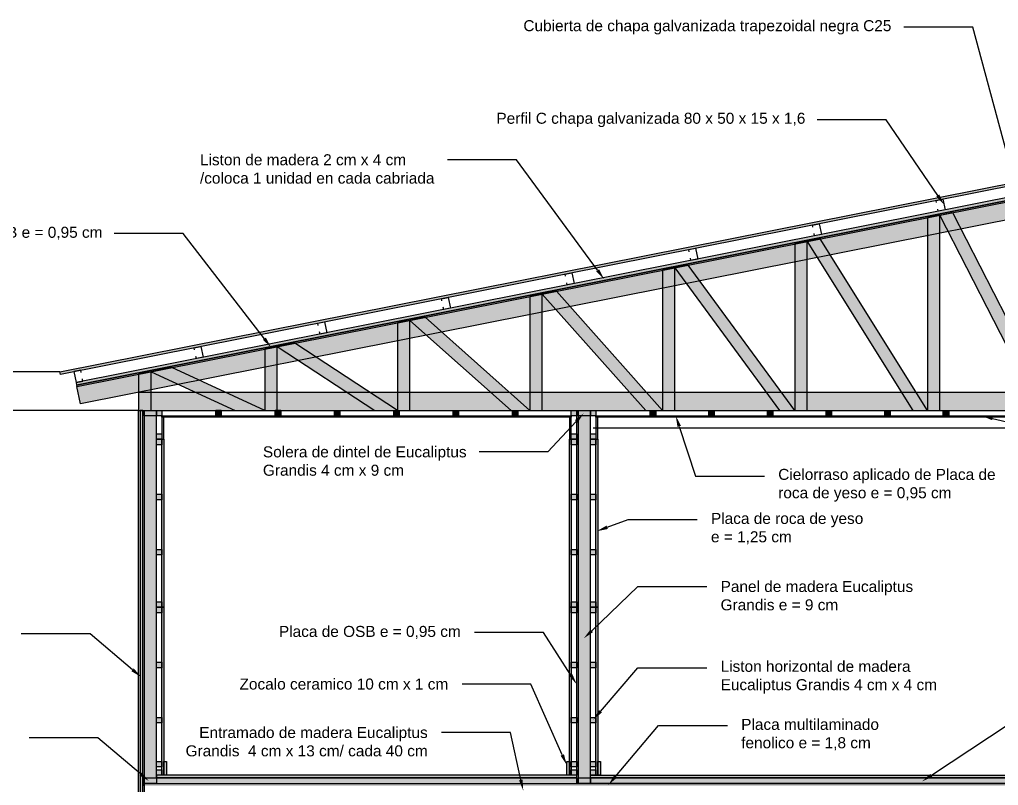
# Model space of a CAD drawing. Header units: millimetres. Extents: x 2924 to 6397, y 1565 to 1704.
# Drawn here: x 3172.04 to 3179.14, y 1621.64 to 1627.21 of the extents above; entities that cross this region are included whole.
import ezdxf

# ---------------------------------------------------------------- set-up
doc = ezdxf.new("R2010")
doc.units = ezdxf.units.MM
doc.layers.add('PT-MUROS', color=7, linetype='Continuous')
doc.styles.get("Standard").update_dxf_attribs({"font": 'arial.ttf'})

msp = doc.modelspace()

# ---------------------------------------------------------------- hatches: boundary and pattern name
at = {"layer": 'PT-MUROS'}
h = msp.add_hatch(color=5, dxfattribs=at)
h.dxf.hatch_style = 1
h.paths.add_polyline_path([(3179.7, 1626.1112), (3179.7035, 1626.0935), (3172.3354, 1624.6297), (3172.3319, 1624.6473)])
at = {"layer": 'PT-MUROS', "true_color": 0x9898cc}
h = msp.add_hatch(color=253, dxfattribs=at)
h.dxf.hatch_style = 1
h.paths.add_polyline_path([(3179.6348, 1625.9779), (3179.6348, 1625.9983), (3172.4491, 1624.5707), (3172.453, 1624.5511)])
at = {"layer": 'PT-MUROS'}
h = msp.add_hatch(color=1, dxfattribs=at)
h.dxf.hatch_style = 1
h.paths.add_polyline_path([(3179.6348, 1625.9682), (3179.6348, 1625.9779), (3172.453, 1624.5511), (3172.4548, 1624.5418)])
at = {"layer": 'PT-MUROS', "true_color": 0xfecc66}
h = msp.add_hatch(color=31, dxfattribs=at)
h.dxf.hatch_style = 1
h.paths.add_polyline_path([(3179.6348, 1624.4982), (3172.9028, 1624.4982), (3172.9028, 1624.3682), (3179.6348, 1624.3682)])
h.paths.add_polyline_path([(3179.6348, 1625.9682), (3179.6348, 1625.8357), (3172.4802, 1624.4144), (3172.4548, 1624.5418)])
at = {"layer": 'PT-MUROS', "true_color": 0xcd6928}
h = msp.add_hatch(color=32, dxfattribs=at)
h.dxf.hatch_style = 1
h.paths.add_polyline_path([(3176.8921, 1625.4233), (3176.7947, 1625.404), (3177.5548, 1624.3682), (3177.6664, 1624.3682)])
h.paths.add_polyline_path([(3177.8508, 1625.6138), (3177.7564, 1625.595), (3178.522, 1624.3682), (3178.6281, 1624.3682)])
h.paths.add_polyline_path([(3178.7181, 1625.7861), (3178.8099, 1625.8043), (3179.5448, 1624.3682), (3179.4437, 1624.3682)])
h.paths.add_polyline_path([(3176.7947, 1625.404), (3176.7047, 1625.3861), (3176.7047, 1624.3682), (3176.7947, 1624.3682)])
h.paths.add_polyline_path([(3177.7564, 1625.595), (3177.6664, 1625.5772), (3177.6664, 1624.3682), (3177.7564, 1624.3682)])
h.paths.add_polyline_path([(3178.7181, 1625.7861), (3178.6281, 1625.7682), (3178.6281, 1624.3682), (3178.7181, 1624.3682)])
h.paths.add_polyline_path([(3174.982, 1625.0438), (3174.8712, 1625.0218), (3175.6074, 1624.3682), (3175.743, 1624.3682)])
h.paths.add_polyline_path([(3175.9353, 1625.2332), (3175.833, 1625.2129), (3176.5842, 1624.3682), (3176.7047, 1624.3682)])
h.paths.add_polyline_path([(3174.8712, 1625.0218), (3174.7812, 1625.004), (3174.7812, 1624.3682), (3174.8712, 1624.3682)])
h.paths.add_polyline_path([(3175.833, 1625.2129), (3175.743, 1625.195), (3175.743, 1624.3682), (3175.833, 1624.3682)])
h.paths.add_polyline_path([(3174.0356, 1624.8558), (3173.9095, 1624.8308), (3174.6168, 1624.3682), (3174.7812, 1624.3682)])
h.paths.add_polyline_path([(3173.9095, 1624.8308), (3173.8195, 1624.8129), (3173.8195, 1624.3682), (3173.9095, 1624.3682)])
h.paths.add_polyline_path([(3173.1434, 1624.6786), (3172.9928, 1624.6487), (3173.6038, 1624.3682), (3173.8195, 1624.3682)])
h.paths.add_polyline_path([(3172.9928, 1624.6487), (3172.9028, 1624.6308), (3172.9028, 1624.3682), (3172.9928, 1624.3682)])
h.paths.add_polyline_path([(3179.6348, 1625.9682), (3179.5448, 1625.9503), (3179.5448, 1624.3682), (3179.6348, 1624.3682)])
at = {"layer": 'PT-MUROS'}
h = msp.add_hatch(color=8, dxfattribs=at)
h.dxf.hatch_style = 1
h.paths.add_polyline_path([(3172.913, 1618.6512), (3172.9028, 1618.6512), (3172.9028, 1624.3682), (3172.913, 1624.3682)])
at = {"layer": 'PT-MUROS', "true_color": 0xf7f281}
h = msp.add_hatch(color=51, dxfattribs=at)
h.dxf.hatch_style = 1
h.paths.add_polyline_path([(3172.933, 1624.3682), (3172.913, 1624.3682), (3172.913, 1618.6512), (3172.933, 1618.6512)])
at = {"layer": 'PT-MUROS'}
h = msp.add_hatch(color=1, dxfattribs=at)
h.dxf.hatch_style = 1
h.paths.add_polyline_path([(3172.9425, 1618.6712), (3172.933, 1618.6712), (3172.933, 1624.3682), (3172.9425, 1624.3682)])
h.paths.add_polyline_path([(3176.083, 1624.3682), (3176.0925, 1624.3682), (3176.0925, 1621.6587), (3176.083, 1621.6587)])
h = msp.add_hatch(color=3, dxfattribs=at)
h.dxf.hatch_style = 1
h.paths.add_polyline_path([(3172.9425, 1621.2407), (3173.0325, 1621.2407), (3173.0325, 1621.2007), (3172.9425, 1621.2007)])
h.paths.add_polyline_path([(3172.9425, 1624.3682), (3173.0325, 1624.3682), (3173.0325, 1624.3282), (3172.9425, 1624.3282)])
h.paths.add_polyline_path([(3176.0925, 1624.3682), (3176.1825, 1624.3682), (3176.1825, 1624.3282), (3176.0925, 1624.3282)])
at = {"layer": 'PT-MUROS', "true_color": 0xf7f281}
h = msp.add_hatch(color=51, dxfattribs=at)
h.dxf.hatch_style = 1
h.paths.add_polyline_path([(3176.1825, 1621.7587), (3176.2225, 1621.7587), (3176.2225, 1621.7187), (3176.1825, 1621.7187)])
h.paths.add_polyline_path([(3176.1825, 1621.8187), (3176.2225, 1621.8187), (3176.2225, 1621.7787), (3176.1825, 1621.7787)])
h.paths.add_polyline_path([(3176.043, 1621.7587), (3176.083, 1621.7587), (3176.083, 1621.7187), (3176.043, 1621.7187)])
h.paths.add_polyline_path([(3176.043, 1621.8187), (3176.083, 1621.8187), (3176.083, 1621.7787), (3176.043, 1621.7787)])
h.paths.add_polyline_path([(3176.043, 1622.1387), (3176.083, 1622.1387), (3176.083, 1622.0987), (3176.043, 1622.0987)])
h.paths.add_polyline_path([(3176.1825, 1622.1387), (3176.2225, 1622.1387), (3176.2225, 1622.0987), (3176.1825, 1622.0987)])
h.paths.add_polyline_path([(3176.043, 1622.9787), (3176.083, 1622.9787), (3176.083, 1622.9387), (3176.043, 1622.9387)])
h.paths.add_polyline_path([(3176.043, 1622.9387), (3176.083, 1622.9387), (3176.083, 1622.8987), (3176.043, 1622.8987)])
h.paths.add_polyline_path([(3176.043, 1622.5387), (3176.083, 1622.5387), (3176.083, 1622.4987), (3176.043, 1622.4987)])
h.paths.add_polyline_path([(3176.1825, 1622.9787), (3176.2225, 1622.9787), (3176.2225, 1622.9387), (3176.1825, 1622.9387)])
h.paths.add_polyline_path([(3176.1825, 1622.9387), (3176.2225, 1622.9387), (3176.2225, 1622.8987), (3176.1825, 1622.8987)])
h.paths.add_polyline_path([(3176.1825, 1622.5387), (3176.2225, 1622.5387), (3176.2225, 1622.4987), (3176.1825, 1622.4987)])
h.paths.add_polyline_path([(3176.043, 1623.7587), (3176.083, 1623.7587), (3176.083, 1623.7187), (3176.043, 1623.7187)])
h.paths.add_polyline_path([(3176.043, 1623.3587), (3176.083, 1623.3587), (3176.083, 1623.3187), (3176.043, 1623.3187)])
h.paths.add_polyline_path([(3176.1825, 1623.7587), (3176.2225, 1623.7587), (3176.2225, 1623.7187), (3176.1825, 1623.7187)])
h.paths.add_polyline_path([(3176.1825, 1623.3587), (3176.2225, 1623.3587), (3176.2225, 1623.3187), (3176.1825, 1623.3187)])
h.paths.add_polyline_path([(3176.043, 1624.1987), (3176.083, 1624.1987), (3176.083, 1624.1587), (3176.043, 1624.1587)])
h.paths.add_polyline_path([(3176.043, 1624.1587), (3176.083, 1624.1587), (3176.083, 1624.1187), (3176.043, 1624.1187)])
h.paths.add_polyline_path([(3176.1825, 1624.1987), (3176.2225, 1624.1987), (3176.2225, 1624.1587), (3176.1825, 1624.1587)])
h.paths.add_polyline_path([(3176.1825, 1624.1587), (3176.2225, 1624.1587), (3176.2225, 1624.1187), (3176.1825, 1624.1187)])
h.paths.add_polyline_path([(3176.1825, 1624.3682), (3176.2225, 1624.3682), (3176.2225, 1624.3282), (3176.1825, 1624.3282)])
h.paths.add_polyline_path([(3176.043, 1624.3682), (3176.083, 1624.3682), (3176.083, 1624.3282), (3176.043, 1624.3282)])
h.paths.add_polyline_path([(3173.0325, 1624.1987), (3173.0725, 1624.1987), (3173.0725, 1624.1587), (3173.0325, 1624.1587)])
h.paths.add_polyline_path([(3173.0325, 1624.3682), (3173.0725, 1624.3682), (3173.0725, 1624.3282), (3173.0325, 1624.3282)])
h.paths.add_polyline_path([(3173.0325, 1624.1587), (3173.0725, 1624.1587), (3173.0725, 1624.1187), (3173.0325, 1624.1187)])
h.paths.add_polyline_path([(3173.0325, 1623.7587), (3173.0725, 1623.7587), (3173.0725, 1623.7187), (3173.0325, 1623.7187)])
h.paths.add_polyline_path([(3173.0325, 1623.3587), (3173.0725, 1623.3587), (3173.0725, 1623.3187), (3173.0325, 1623.3187)])
h.paths.add_polyline_path([(3173.0325, 1622.9787), (3173.0725, 1622.9787), (3173.0725, 1622.9387), (3173.0325, 1622.9387)])
h.paths.add_polyline_path([(3173.0325, 1622.9387), (3173.0725, 1622.9387), (3173.0725, 1622.8987), (3173.0325, 1622.8987)])
h.paths.add_polyline_path([(3173.0325, 1622.5387), (3173.0725, 1622.5387), (3173.0725, 1622.4987), (3173.0325, 1622.4987)])
h.paths.add_polyline_path([(3173.0325, 1622.1387), (3173.0725, 1622.1387), (3173.0725, 1622.0987), (3173.0325, 1622.0987)])
h.paths.add_polyline_path([(3173.0325, 1621.7587), (3173.0725, 1621.7587), (3173.0725, 1621.7187), (3173.0325, 1621.7187)])
h.paths.add_polyline_path([(3173.0325, 1621.8187), (3173.0725, 1621.8187), (3173.0725, 1621.7787), (3173.0325, 1621.7787)])
h.paths.add_polyline_path([(3173.0325, 1621.2412), (3173.0725, 1621.2412), (3173.0725, 1621.1912), (3173.0325, 1621.1912)])
h.paths.add_polyline_path([(3173.0325, 1621.1612), (3173.0725, 1621.1612), (3173.0725, 1621.1212), (3173.0325, 1621.1212)])
h.paths.add_polyline_path([(3173.0325, 1621.1212), (3173.0725, 1621.1212), (3173.0725, 1621.0812), (3173.0325, 1621.0812)])
h.paths.add_polyline_path([(3173.0325, 1620.3212), (3173.0725, 1620.3212), (3173.0725, 1620.2812), (3173.0325, 1620.2812)])
h.paths.add_polyline_path([(3173.0325, 1619.9412), (3173.0725, 1619.9412), (3173.0725, 1619.9012), (3173.0325, 1619.9012)])
h.paths.add_polyline_path([(3173.0325, 1619.9012), (3173.0725, 1619.9012), (3173.0725, 1619.8612), (3173.0325, 1619.8612)])
h.paths.add_polyline_path([(3173.0325, 1620.7212), (3173.0725, 1620.7212), (3173.0725, 1620.6812), (3173.0325, 1620.6812)])
h.paths.add_polyline_path([(3173.0325, 1619.5012), (3173.0725, 1619.5012), (3173.0725, 1619.4612), (3173.0325, 1619.4612)])
h.paths.add_polyline_path([(3173.0325, 1619.1012), (3173.0725, 1619.1012), (3173.0725, 1619.0612), (3173.0325, 1619.0612)])
h.paths.add_polyline_path([(3173.0325, 1618.7212), (3173.0725, 1618.7212), (3173.0725, 1618.6812), (3173.0325, 1618.6812)])
h = msp.add_hatch(color=51, dxfattribs=at)
h.dxf.hatch_style = 1
h.paths.add_polyline_path([(3173.4625, 1624.3687), (3173.5025, 1624.3687), (3173.5025, 1624.3282), (3173.4625, 1624.3282)])
h = msp.add_hatch(color=51, dxfattribs=at)
h.dxf.hatch_style = 1
h.paths.add_polyline_path([(3173.8943, 1624.3687), (3173.9343, 1624.3687), (3173.9343, 1624.3282), (3173.8943, 1624.3282)])
h = msp.add_hatch(color=51, dxfattribs=at)
h.dxf.hatch_style = 1
h.paths.add_polyline_path([(3174.3238, 1624.3682), (3174.3638, 1624.3682), (3174.3638, 1624.3277), (3174.3238, 1624.3277)])
h = msp.add_hatch(color=51, dxfattribs=at)
h.dxf.hatch_style = 1
h.paths.add_polyline_path([(3174.7545, 1624.3682), (3174.7945, 1624.3682), (3174.7945, 1624.3277), (3174.7545, 1624.3277)])
h = msp.add_hatch(color=51, dxfattribs=at)
h.dxf.hatch_style = 1
h.paths.add_polyline_path([(3175.1851, 1624.3682), (3175.2251, 1624.3682), (3175.2251, 1624.3277), (3175.1851, 1624.3277)])
h = msp.add_hatch(color=51, dxfattribs=at)
h.dxf.hatch_style = 1
h.paths.add_polyline_path([(3175.6158, 1624.3682), (3175.6558, 1624.3682), (3175.6558, 1624.3277), (3175.6158, 1624.3277)])
h = msp.add_hatch(color=51, dxfattribs=at)
h.dxf.hatch_style = 1
h.paths.add_polyline_path([(3176.616, 1624.3682), (3176.656, 1624.3682), (3176.656, 1624.3282), (3176.616, 1624.3282)])
h = msp.add_hatch(color=51, dxfattribs=at)
h.dxf.hatch_style = 1
h.paths.add_polyline_path([(3177.0416, 1624.3682), (3177.0816, 1624.3682), (3177.0816, 1624.3282), (3177.0416, 1624.3282)])
h = msp.add_hatch(color=51, dxfattribs=at)
h.dxf.hatch_style = 1
h.paths.add_polyline_path([(3177.4671, 1624.3682), (3177.5071, 1624.3682), (3177.5071, 1624.3282), (3177.4671, 1624.3282)])
h = msp.add_hatch(color=51, dxfattribs=at)
h.dxf.hatch_style = 1
h.paths.add_polyline_path([(3177.8927, 1624.3682), (3177.9327, 1624.3682), (3177.9327, 1624.3282), (3177.8927, 1624.3282)])
h = msp.add_hatch(color=51, dxfattribs=at)
h.dxf.hatch_style = 1
h.paths.add_polyline_path([(3178.3182, 1624.3682), (3178.3582, 1624.3682), (3178.3582, 1624.3282), (3178.3182, 1624.3282)])
h = msp.add_hatch(color=51, dxfattribs=at)
h.dxf.hatch_style = 1
h.paths.add_polyline_path([(3178.7437, 1624.3682), (3178.7837, 1624.3682), (3178.7837, 1624.3282), (3178.7437, 1624.3282)])
at = {"layer": 'PT-MUROS', "true_color": 0xf8991e}
h = msp.add_hatch(color=30, dxfattribs=at)
h.dxf.hatch_style = 1
h.paths.add_polyline_path([(3173.0325, 1621.2007), (3172.9425, 1621.2007), (3172.9425, 1618.6912), (3173.0325, 1618.6912)])
h.paths.add_polyline_path([(3173.0325, 1624.3282), (3172.9425, 1624.3282), (3172.9425, 1621.6987), (3173.0325, 1621.6987)])
h.paths.add_polyline_path([(3176.1825, 1624.3282), (3176.0925, 1624.3282), (3176.0925, 1621.6987), (3176.1825, 1621.6987)])
at = {"layer": 'PT-MUROS', "true_color": 0x58ba48}
h = msp.add_hatch(color=85, dxfattribs=at)
h.dxf.hatch_style = 1
h.paths.add_polyline_path([(3173.0725, 1622.9387), (3173.085, 1622.9387), (3173.085, 1621.7187), (3173.0725, 1621.7187)])
h.paths.add_polyline_path([(3173.0725, 1621.1812), (3173.085, 1621.1812), (3173.085, 1621.1212), (3173.0725, 1621.1212)])
h.paths.add_polyline_path([(3173.0725, 1621.1212), (3173.085, 1621.1212), (3173.085, 1619.9012), (3173.0725, 1619.9012)])
h.paths.add_polyline_path([(3173.0725, 1621.1907), (3179.6348, 1621.1907), (3179.6348, 1621.1812), (3173.0725, 1621.1812)])
h.paths.add_polyline_path([(3173.0725, 1619.9012), (3173.085, 1619.9012), (3173.085, 1618.6812), (3173.0725, 1618.6812)])
h.paths.add_polyline_path([(3176.2225, 1622.9387), (3176.235, 1622.9387), (3176.235, 1621.7187), (3176.2225, 1621.7187)])
h.paths.add_polyline_path([(3176.0305, 1622.9387), (3176.043, 1622.9387), (3176.043, 1621.7187), (3176.0305, 1621.7187)])
h.paths.add_polyline_path([(3176.2225, 1624.1587), (3176.235, 1624.1587), (3176.235, 1622.9387), (3176.2225, 1622.9387)])
h.paths.add_polyline_path([(3176.0305, 1624.1587), (3176.043, 1624.1587), (3176.043, 1622.9387), (3176.0305, 1622.9387)])
h.paths.add_polyline_path([(3176.235, 1624.3187), (3176.2225, 1624.3187), (3176.2225, 1624.1587), (3176.235, 1624.1587)])
h.paths.add_polyline_path([(3176.043, 1624.3187), (3176.0305, 1624.3187), (3176.0305, 1624.1587), (3176.043, 1624.1587)])
h.paths.add_polyline_path([(3173.0725, 1624.3282), (3176.043, 1624.3282), (3176.043, 1624.3187), (3173.0725, 1624.3187)])
h.paths.add_polyline_path([(3176.2225, 1624.3282), (3179.6348, 1624.3282), (3179.6348, 1624.3187), (3176.2225, 1624.3187)])
h.paths.add_polyline_path([(3173.085, 1624.3187), (3173.0725, 1624.3187), (3173.0725, 1624.1587), (3173.085, 1624.1587)])
h.paths.add_polyline_path([(3173.0725, 1624.1587), (3173.085, 1624.1587), (3173.085, 1622.9387), (3173.0725, 1622.9387)])
at = {"layer": 'PT-MUROS', "true_color": 0x636466}
h = msp.add_hatch(color=251, dxfattribs=at)
h.dxf.hatch_style = 1
h.paths.add_polyline_path([(3173.065, 1618.6812), (3173.085, 1618.6812), (3173.085, 1618.5812), (3173.065, 1618.5812)])
h.paths.add_polyline_path([(3173.085, 1621.8187), (3173.105, 1621.8187), (3173.105, 1621.7187), (3173.085, 1621.7187)])
h.paths.add_polyline_path([(3176.0105, 1621.8187), (3176.0305, 1621.8187), (3176.0305, 1621.7187), (3176.0105, 1621.7187)])
h.paths.add_polyline_path([(3176.235, 1621.8187), (3176.255, 1621.8187), (3176.255, 1621.7187), (3176.235, 1621.7187)])
h.paths.add_polyline_path([(3179.6148, 1621.8187), (3179.6348, 1621.8187), (3179.6348, 1621.7187), (3179.6148, 1621.7187)])
at = {"layer": 'PT-MUROS', "true_color": 0xf7abae}
h = msp.add_hatch(color=241, dxfattribs=at)
h.dxf.hatch_style = 1
h.paths.add_polyline_path([(3173.0325, 1621.6987), (3176.083, 1621.6987), (3176.083, 1621.7187), (3173.0325, 1621.7187)])
h.paths.add_polyline_path([(3179.6523, 1621.6987), (3176.1825, 1621.6987), (3176.1825, 1621.7187), (3179.6523, 1621.7187)])
at = {"layer": 'PT-MUROS', "true_color": 0x991b1e}
h = msp.add_hatch(color=244, dxfattribs=at)
h.dxf.hatch_style = 1
h.paths.add_polyline_path([(3172.9425, 1618.6912), (3173.0325, 1618.6912), (3173.0325, 1618.6512), (3172.9425, 1618.6512)])
h.paths.add_polyline_path([(3176.0925, 1621.6987), (3176.1825, 1621.6987), (3176.1825, 1621.6587), (3176.0925, 1621.6587)])
h.paths.add_polyline_path([(3172.9425, 1621.6987), (3173.0325, 1621.6987), (3173.0325, 1621.6587), (3172.9425, 1621.6587)])
at = {"layer": 'PT-MUROS', "true_color": 0x642165}
h = msp.add_hatch(color=219, dxfattribs=at)
h.dxf.hatch_style = 1
h.paths.add_polyline_path([(3172.9425, 1621.6587), (3179.6523, 1621.6587), (3179.6523, 1621.6407), (3172.9425, 1621.6407)])
at = {"layer": 'PT-MUROS', "true_color": 0x636466}
h = msp.add_hatch(color=251, dxfattribs=at)
h.dxf.hatch_style = 1
h.paths.add_polyline_path([(3176.1825, 1621.6987), (3179.6523, 1621.6987), (3179.6523, 1621.6587), (3176.1825, 1621.6587)])
h.paths.add_polyline_path([(3176.083, 1621.6987), (3173.0325, 1621.6987), (3173.0325, 1621.6587), (3176.083, 1621.6587)])

# ---------------------------------------------------------------- linework, layer by layer
at = {"layer": 'PT-MUROS', "linetype": 'ByBlock', "lineweight": -2}
for p, q in [((3178.9572, 1627.1502), (3178.4572, 1627.1502)), ((3178.3289, 1626.4777), (3177.8289, 1626.4777)), ((3175.6456, 1626.1875), (3175.1456, 1626.1875)), ((3173.2251, 1625.6535), (3172.7251, 1625.6535)), ((3175.8743, 1624.0661), (3175.3743, 1624.0661)), ((3176.9454, 1623.8915), (3177.4454, 1623.8915)), ((3176.4572, 1623.5757), (3176.9572, 1623.5757)), ((3176.5271, 1623.0886), (3177.0271, 1623.0886)), ((3172.5505, 1622.7459), (3172.0505, 1622.7459)), ((3175.8412, 1622.7549), (3175.3412, 1622.7549)), ((3176.5271, 1622.4983), (3177.0271, 1622.4983)), ((3175.7504, 1622.3801), (3175.2504, 1622.3801)), ((3176.6767, 1622.08), (3177.1767, 1622.08)), ((3175.6013, 1622.0282), (3175.1013, 1622.0282)), ((3172.6075, 1621.9897), (3172.1075, 1621.9897))]:
    msp.add_line(p, q, dxfattribs=at)
at = {"layer": 'PT-MUROS'}
for p, q in [((3172.3319, 1624.6473), (3179.7, 1626.1112)), ((3179.7035, 1626.0935), (3172.3354, 1624.6297)), ((3179.6348, 1625.9983), (3172.4491, 1624.5707)), ((3179.6348, 1625.9779), (3172.453, 1624.5511)), ((3172.453, 1624.5511), (3179.6348, 1625.9779)), ((3172.4548, 1624.5418), (3179.6348, 1625.9682)), ((3172.4548, 1624.5418), (3179.6348, 1625.9682)), ((3179.6348, 1625.8357), (3172.4802, 1624.4144)), ((3178.7181, 1625.7861), (3178.6281, 1625.7682)), ((3178.6281, 1625.7682), (3178.6281, 1624.3682)), ((3178.7181, 1625.7861), (3178.8099, 1625.8043)), ((3178.7181, 1624.3682), (3178.7181, 1625.7861)), ((3179.4437, 1624.3682), (3178.7181, 1625.7861)), ((3178.8099, 1625.8043), (3179.5448, 1624.3682)), ((3177.7564, 1625.595), (3177.6664, 1625.5772)), ((3177.6664, 1625.5772), (3177.6664, 1624.3682)), ((3177.8508, 1625.6138), (3177.7564, 1625.595)), ((3177.7564, 1624.3682), (3177.7564, 1625.595)), ((3177.7564, 1625.595), (3178.522, 1624.3682)), ((3178.6281, 1624.3682), (3177.8508, 1625.6138)), ((3176.7947, 1625.404), (3176.7047, 1625.3861)), ((3176.8921, 1625.4233), (3176.7947, 1625.404)), ((3176.7947, 1624.3682), (3176.7947, 1625.404)), ((3176.7947, 1625.404), (3177.5548, 1624.3682)), ((3177.6664, 1624.3682), (3176.8921, 1625.4233)), ((3176.7047, 1625.3861), (3176.7047, 1624.3682)), ((3175.833, 1625.2129), (3175.743, 1625.195)), ((3175.743, 1625.195), (3175.743, 1624.3682)), ((3175.9353, 1625.2332), (3175.833, 1625.2129)), ((3175.833, 1624.3682), (3175.833, 1625.2129)), ((3175.833, 1625.2129), (3176.5842, 1624.3682)), ((3176.7047, 1624.3682), (3175.9353, 1625.2332)), ((3174.8712, 1625.0218), (3174.7812, 1625.004)), ((3174.7812, 1625.004), (3174.7812, 1624.3682)), ((3174.982, 1625.0438), (3174.8712, 1625.0218)), ((3174.8712, 1624.3682), (3174.8712, 1625.0218)), ((3174.8712, 1625.0218), (3175.6074, 1624.3682)), ((3175.743, 1624.3682), (3174.982, 1625.0438)), ((3174.0356, 1624.8558), (3173.9095, 1624.8308)), ((3174.7812, 1624.3682), (3174.0356, 1624.8558)), ((3173.9095, 1624.8308), (3173.8195, 1624.8129)), ((3173.8195, 1624.8129), (3173.8195, 1624.3682)), ((3173.9095, 1624.3682), (3173.9095, 1624.8308)), ((3173.9095, 1624.8308), (3174.6168, 1624.3682)), ((3172.3319, 1624.6473), (3171.9771, 1624.6473)), ((3172.3354, 1624.6297), (3172.3319, 1624.6473)), ((3172.9928, 1624.6487), (3172.9028, 1624.6308)), ((3172.9028, 1624.6308), (3172.9028, 1624.3682)), ((3173.1434, 1624.6786), (3172.9928, 1624.6487)), ((3172.9928, 1624.3682), (3172.9928, 1624.6487)), ((3172.9928, 1624.6487), (3173.6038, 1624.3682)), ((3173.8195, 1624.3682), (3173.1434, 1624.6786)), ((3172.4491, 1624.5707), (3172.453, 1624.5511)), ((3172.453, 1624.5511), (3172.4548, 1624.5418)), ((3172.4802, 1624.4144), (3172.4548, 1624.5418)), ((3179.6348, 1624.4982), (3172.9028, 1624.4982)), ((3172.9028, 1624.4982), (3172.9028, 1624.3682)), ((3172.9028, 1624.3682), (3171.9771, 1624.3682)), ((3172.9028, 1624.3682), (3179.6348, 1624.3682)), ((3172.9028, 1624.3682), (3172.9928, 1624.3682)), ((3172.9028, 1618.6512), (3172.9028, 1624.3682)), ((3172.9028, 1624.3682), (3172.913, 1624.3682)), ((3172.933, 1624.3682), (3172.913, 1624.3682)), ((3172.913, 1624.3682), (3172.913, 1618.6512)), ((3172.913, 1624.3682), (3172.913, 1618.6512)), ((3172.933, 1618.6712), (3172.933, 1624.3682)), ((3172.933, 1624.3682), (3172.9425, 1624.3682)), ((3172.933, 1618.6512), (3172.933, 1624.3682)), ((3172.9425, 1624.3682), (3173.0325, 1624.3682)), ((3172.9425, 1624.3282), (3172.9425, 1624.3682)), ((3172.9425, 1624.3682), (3172.9425, 1618.6712)), ((3173.0325, 1624.3682), (3173.0325, 1624.3282)), ((3173.0325, 1624.3682), (3173.0725, 1624.3682)), ((3173.0325, 1624.3282), (3173.0325, 1624.3682)), ((3173.0725, 1624.3682), (3173.0725, 1624.3282)), ((3173.4625, 1624.3687), (3173.5025, 1624.3687)), ((3173.4625, 1624.3282), (3173.4625, 1624.3687)), ((3173.5025, 1624.3687), (3173.5025, 1624.3282)), ((3173.6038, 1624.3682), (3173.8195, 1624.3682)), ((3173.8195, 1624.3682), (3173.9095, 1624.3682)), ((3173.8943, 1624.3687), (3173.9343, 1624.3687)), ((3173.8943, 1624.3282), (3173.8943, 1624.3687)), ((3173.9343, 1624.3687), (3173.9343, 1624.3282)), ((3174.3238, 1624.3682), (3174.3638, 1624.3682)), ((3174.3238, 1624.3277), (3174.3238, 1624.3682)), ((3174.3638, 1624.3682), (3174.3638, 1624.3277)), ((3174.6168, 1624.3682), (3174.7812, 1624.3682)), ((3174.7545, 1624.3682), (3174.7945, 1624.3682)), ((3174.7545, 1624.3277), (3174.7545, 1624.3682)), ((3174.7812, 1624.3682), (3174.8712, 1624.3682)), ((3174.7945, 1624.3682), (3174.7945, 1624.3277)), ((3175.1851, 1624.3682), (3175.2251, 1624.3682)), ((3175.1851, 1624.3277), (3175.1851, 1624.3682)), ((3175.2251, 1624.3682), (3175.2251, 1624.3277)), ((3175.6074, 1624.3682), (3175.743, 1624.3682)), ((3175.6158, 1624.3682), (3175.6558, 1624.3682)), ((3175.6158, 1624.3277), (3175.6158, 1624.3682)), ((3175.6558, 1624.3682), (3175.6558, 1624.3277)), ((3175.743, 1624.3682), (3175.833, 1624.3682)), ((3176.043, 1624.3682), (3176.083, 1624.3682)), ((3176.043, 1624.3282), (3176.043, 1624.3682)), ((3176.083, 1624.3682), (3176.083, 1624.3282)), ((3176.083, 1624.3682), (3176.0925, 1624.3682)), ((3176.083, 1621.6587), (3176.083, 1624.3682)), ((3176.0925, 1624.3682), (3176.1825, 1624.3682)), ((3176.0925, 1624.3282), (3176.0925, 1624.3682)), ((3176.0925, 1624.3682), (3176.0925, 1621.6587)), ((3176.1825, 1624.3682), (3176.1825, 1624.3282)), ((3176.1825, 1624.3682), (3176.2225, 1624.3682)), ((3176.1825, 1624.3282), (3176.1825, 1624.3682)), ((3176.2225, 1624.3682), (3176.2225, 1624.3282)), ((3176.5842, 1624.3682), (3176.7047, 1624.3682)), ((3176.616, 1624.3682), (3176.656, 1624.3682)), ((3176.616, 1624.3282), (3176.616, 1624.3682)), ((3176.656, 1624.3682), (3176.656, 1624.3282)), ((3176.7047, 1624.3682), (3176.7947, 1624.3682)), ((3177.0416, 1624.3682), (3177.0816, 1624.3682)), ((3177.0416, 1624.3282), (3177.0416, 1624.3682)), ((3177.0816, 1624.3682), (3177.0816, 1624.3282)), ((3177.4671, 1624.3682), (3177.5071, 1624.3682)), ((3177.4671, 1624.3282), (3177.4671, 1624.3682)), ((3177.5071, 1624.3682), (3177.5071, 1624.3282)), ((3177.5548, 1624.3682), (3177.6664, 1624.3682)), ((3177.6664, 1624.3682), (3177.7564, 1624.3682)), ((3177.8927, 1624.3682), (3177.9327, 1624.3682)), ((3177.8927, 1624.3282), (3177.8927, 1624.3682)), ((3177.9327, 1624.3682), (3177.9327, 1624.3282)), ((3178.3182, 1624.3682), (3178.3582, 1624.3682)), ((3178.3182, 1624.3282), (3178.3182, 1624.3682)), ((3178.3582, 1624.3682), (3178.3582, 1624.3282)), ((3178.522, 1624.3682), (3178.6281, 1624.3682)), ((3178.6281, 1624.3682), (3178.7181, 1624.3682)), ((3178.7437, 1624.3682), (3178.7837, 1624.3682)), ((3178.7437, 1624.3282), (3178.7437, 1624.3682)), ((3178.7837, 1624.3682), (3178.7837, 1624.3282)), ((3173.0325, 1624.3282), (3172.9425, 1624.3282)), ((3173.0325, 1624.3282), (3172.9425, 1624.3282)), ((3172.9425, 1624.3282), (3172.9425, 1621.6987)), ((3173.0325, 1621.6987), (3173.0325, 1624.3282)), ((3173.0725, 1624.3282), (3173.0325, 1624.3282)), ((3173.0725, 1624.3282), (3176.043, 1624.3282)), ((3173.0725, 1624.3187), (3173.0725, 1624.3282)), ((3176.043, 1624.3187), (3173.0725, 1624.3187)), ((3173.085, 1624.3187), (3173.0725, 1624.3187)), ((3173.0725, 1624.3187), (3173.0725, 1624.1587)), ((3173.085, 1624.1587), (3173.085, 1624.3187)), ((3173.5025, 1624.3282), (3173.4625, 1624.3282)), ((3173.9343, 1624.3282), (3173.8943, 1624.3282)), ((3174.3638, 1624.3277), (3174.3238, 1624.3277)), ((3174.7945, 1624.3277), (3174.7545, 1624.3277)), ((3175.2251, 1624.3277), (3175.1851, 1624.3277)), ((3175.6558, 1624.3277), (3175.6158, 1624.3277)), ((3176.043, 1624.3187), (3176.0305, 1624.3187)), ((3176.0305, 1624.3187), (3176.0305, 1624.1587)), ((3176.043, 1624.3282), (3176.043, 1624.3187)), ((3176.083, 1624.3282), (3176.043, 1624.3282)), ((3176.043, 1624.1587), (3176.043, 1624.3187)), ((3176.1825, 1624.3282), (3176.0925, 1624.3282)), ((3176.1825, 1624.3282), (3176.0925, 1624.3282)), ((3176.0925, 1624.3282), (3176.0925, 1621.6987)), ((3176.1825, 1621.6987), (3176.1825, 1624.3282)), ((3176.2225, 1624.3282), (3176.1825, 1624.3282)), ((3176.2225, 1624.3282), (3179.6348, 1624.3282)), ((3176.2225, 1624.3187), (3176.2225, 1624.3282)), ((3179.6348, 1624.3187), (3176.2225, 1624.3187)), ((3176.235, 1624.3187), (3176.2225, 1624.3187)), ((3176.2225, 1624.3187), (3176.2225, 1624.1587)), ((3176.235, 1624.1587), (3176.235, 1624.3187)), ((3176.656, 1624.3282), (3176.616, 1624.3282)), ((3177.0816, 1624.3282), (3177.0416, 1624.3282)), ((3177.5071, 1624.3282), (3177.4671, 1624.3282)), ((3177.9327, 1624.3282), (3177.8927, 1624.3282)), ((3178.3582, 1624.3282), (3178.3182, 1624.3282)), ((3178.7837, 1624.3282), (3178.7437, 1624.3282)), ((3173.0325, 1624.1987), (3173.0725, 1624.1987)), ((3173.0325, 1624.1587), (3173.0325, 1624.1987)), ((3173.0725, 1624.1987), (3173.0725, 1624.1587)), ((3176.043, 1624.1987), (3176.083, 1624.1987)), ((3176.043, 1624.1587), (3176.043, 1624.1987)), ((3176.083, 1624.1987), (3176.083, 1624.1587)), ((3176.1825, 1624.1987), (3176.2225, 1624.1987)), ((3176.1825, 1624.1587), (3176.1825, 1624.1987)), ((3176.2025, 1624.2407), (3179.6148, 1624.2407)), ((3176.2225, 1624.1987), (3176.2225, 1624.1587)), ((3173.0325, 1624.1587), (3173.0725, 1624.1587)), ((3173.0325, 1624.1187), (3173.0325, 1624.1587)), ((3173.0725, 1624.1587), (3173.0325, 1624.1587)), ((3173.0725, 1624.1587), (3173.0725, 1624.1187)), ((3173.0725, 1624.1587), (3173.085, 1624.1587)), ((3173.0725, 1622.9387), (3173.0725, 1624.1587)), ((3173.0725, 1624.1587), (3173.085, 1624.1587)), ((3173.085, 1624.1587), (3173.085, 1622.9387)), ((3176.0305, 1624.1587), (3176.043, 1624.1587)), ((3176.0305, 1622.9387), (3176.0305, 1624.1587)), ((3176.0305, 1624.1587), (3176.043, 1624.1587)), ((3176.043, 1624.1587), (3176.083, 1624.1587)), ((3176.043, 1624.1187), (3176.043, 1624.1587)), ((3176.083, 1624.1587), (3176.043, 1624.1587)), ((3176.043, 1624.1587), (3176.043, 1622.9387)), ((3176.083, 1624.1587), (3176.083, 1624.1187)), ((3176.1825, 1624.1587), (3176.2225, 1624.1587)), ((3176.1825, 1624.1187), (3176.1825, 1624.1587)), ((3176.2225, 1624.1587), (3176.1825, 1624.1587)), ((3176.2225, 1624.1587), (3176.2225, 1624.1187)), ((3176.2225, 1624.1587), (3176.235, 1624.1587)), ((3176.2225, 1622.9387), (3176.2225, 1624.1587)), ((3176.2225, 1624.1587), (3176.235, 1624.1587)), ((3176.235, 1624.1587), (3176.235, 1622.9387)), ((3173.0725, 1624.1187), (3173.0325, 1624.1187)), ((3176.083, 1624.1187), (3176.043, 1624.1187)), ((3176.2225, 1624.1187), (3176.1825, 1624.1187)), ((3173.0325, 1623.7587), (3173.0725, 1623.7587)), ((3173.0325, 1623.7187), (3173.0325, 1623.7587)), ((3173.0725, 1623.7187), (3173.0325, 1623.7187)), ((3173.0725, 1623.7587), (3173.0725, 1623.7187)), ((3176.043, 1623.7587), (3176.083, 1623.7587)), ((3176.043, 1623.7187), (3176.043, 1623.7587)), ((3176.083, 1623.7187), (3176.043, 1623.7187)), ((3176.083, 1623.7587), (3176.083, 1623.7187)), ((3176.1825, 1623.7587), (3176.2225, 1623.7587)), ((3176.1825, 1623.7187), (3176.1825, 1623.7587)), ((3176.2225, 1623.7187), (3176.1825, 1623.7187)), ((3176.2225, 1623.7587), (3176.2225, 1623.7187)), ((3173.0325, 1623.3587), (3173.0725, 1623.3587)), ((3173.0325, 1623.3187), (3173.0325, 1623.3587)), ((3173.0725, 1623.3587), (3173.0725, 1623.3187)), ((3176.043, 1623.3587), (3176.083, 1623.3587)), ((3176.043, 1623.3187), (3176.043, 1623.3587)), ((3176.083, 1623.3587), (3176.083, 1623.3187)), ((3176.1825, 1623.3587), (3176.2225, 1623.3587)), ((3176.1825, 1623.3187), (3176.1825, 1623.3587)), ((3176.2225, 1623.3587), (3176.2225, 1623.3187)), ((3173.0725, 1623.3187), (3173.0325, 1623.3187)), ((3176.083, 1623.3187), (3176.043, 1623.3187)), ((3176.2225, 1623.3187), (3176.1825, 1623.3187)), ((3173.0325, 1622.9787), (3173.0725, 1622.9787)), ((3173.0325, 1622.9387), (3173.0325, 1622.9787)), ((3173.0325, 1622.9387), (3173.0725, 1622.9387)), ((3173.0325, 1622.8987), (3173.0325, 1622.9387)), ((3173.0725, 1622.9387), (3173.0325, 1622.9387)), ((3173.0725, 1622.9787), (3173.0725, 1622.9387)), ((3173.0725, 1622.9387), (3173.0725, 1622.8987)), ((3173.0725, 1622.9387), (3173.085, 1622.9387)), ((3173.0725, 1621.7187), (3173.0725, 1622.9387)), ((3173.085, 1622.9387), (3173.0725, 1622.9387)), ((3173.085, 1622.9387), (3173.085, 1621.7187)), ((3176.0305, 1622.9387), (3176.043, 1622.9387)), ((3176.0305, 1621.7187), (3176.0305, 1622.9387)), ((3176.043, 1622.9387), (3176.0305, 1622.9387)), ((3176.043, 1622.9787), (3176.083, 1622.9787)), ((3176.043, 1622.9387), (3176.043, 1622.9787)), ((3176.043, 1622.9387), (3176.083, 1622.9387)), ((3176.043, 1622.8987), (3176.043, 1622.9387)), ((3176.083, 1622.9387), (3176.043, 1622.9387)), ((3176.043, 1622.9387), (3176.043, 1621.7187)), ((3176.083, 1622.9787), (3176.083, 1622.9387)), ((3176.083, 1622.9387), (3176.083, 1622.8987)), ((3176.1825, 1622.9787), (3176.2225, 1622.9787)), ((3176.1825, 1622.9387), (3176.1825, 1622.9787)), ((3176.1825, 1622.9387), (3176.2225, 1622.9387)), ((3176.1825, 1622.8987), (3176.1825, 1622.9387)), ((3176.2225, 1622.9387), (3176.1825, 1622.9387)), ((3176.2225, 1622.9787), (3176.2225, 1622.9387)), ((3176.2225, 1622.9387), (3176.2225, 1622.8987)), ((3176.2225, 1622.9387), (3176.235, 1622.9387)), ((3176.2225, 1621.7187), (3176.2225, 1622.9387)), ((3176.235, 1622.9387), (3176.2225, 1622.9387)), ((3176.235, 1622.9387), (3176.235, 1621.7187)), ((3173.0725, 1622.8987), (3173.0325, 1622.8987)), ((3176.083, 1622.8987), (3176.043, 1622.8987)), ((3176.2225, 1622.8987), (3176.1825, 1622.8987)), ((3173.0325, 1622.5387), (3173.0725, 1622.5387)), ((3173.0325, 1622.4987), (3173.0325, 1622.5387)), ((3173.0725, 1622.4987), (3173.0325, 1622.4987)), ((3173.0725, 1622.5387), (3173.0725, 1622.4987)), ((3176.043, 1622.5387), (3176.083, 1622.5387)), ((3176.043, 1622.4987), (3176.043, 1622.5387)), ((3176.083, 1622.4987), (3176.043, 1622.4987)), ((3176.083, 1622.5387), (3176.083, 1622.4987)), ((3176.1825, 1622.5387), (3176.2225, 1622.5387)), ((3176.1825, 1622.4987), (3176.1825, 1622.5387)), ((3176.2225, 1622.4987), (3176.1825, 1622.4987)), ((3176.2225, 1622.5387), (3176.2225, 1622.4987)), ((3173.0325, 1622.1387), (3173.0725, 1622.1387)), ((3173.0325, 1622.0987), (3173.0325, 1622.1387)), ((3173.0725, 1622.1387), (3173.0725, 1622.0987)), ((3176.043, 1622.1387), (3176.083, 1622.1387)), ((3176.043, 1622.0987), (3176.043, 1622.1387)), ((3176.083, 1622.1387), (3176.083, 1622.0987)), ((3176.1825, 1622.1387), (3176.2225, 1622.1387)), ((3176.1825, 1622.0987), (3176.1825, 1622.1387)), ((3176.2225, 1622.1387), (3176.2225, 1622.0987)), ((3173.0725, 1622.0987), (3173.0325, 1622.0987)), ((3176.083, 1622.0987), (3176.043, 1622.0987)), ((3176.2225, 1622.0987), (3176.1825, 1622.0987)), ((3173.0325, 1621.8187), (3173.0725, 1621.8187)), ((3173.0325, 1621.7787), (3173.0325, 1621.8187)), ((3173.0725, 1621.8187), (3173.0725, 1621.7787)), ((3173.085, 1621.8187), (3173.105, 1621.8187)), ((3173.085, 1621.7187), (3173.085, 1621.8187)), ((3173.105, 1621.8187), (3173.105, 1621.7187)), ((3176.0105, 1621.8187), (3176.0305, 1621.8187)), ((3176.0105, 1621.7187), (3176.0105, 1621.8187)), ((3176.0305, 1621.8187), (3176.0305, 1621.7187)), ((3176.043, 1621.8187), (3176.083, 1621.8187)), ((3176.043, 1621.7787), (3176.043, 1621.8187)), ((3176.083, 1621.8187), (3176.083, 1621.7787)), ((3176.1825, 1621.8187), (3176.2225, 1621.8187)), ((3176.1825, 1621.7787), (3176.1825, 1621.8187)), ((3176.2225, 1621.8187), (3176.2225, 1621.7787)), ((3176.235, 1621.8187), (3176.255, 1621.8187)), ((3176.235, 1621.7187), (3176.235, 1621.8187)), ((3176.255, 1621.8187), (3176.255, 1621.7187)), ((3173.0725, 1621.7787), (3173.0325, 1621.7787)), ((3173.0325, 1621.7587), (3173.0725, 1621.7587)), ((3173.0325, 1621.7187), (3173.0325, 1621.7587)), ((3176.083, 1621.7187), (3173.0325, 1621.7187)), ((3173.0325, 1621.7187), (3173.0325, 1621.6987)), ((3173.0725, 1621.7187), (3173.0325, 1621.7187)), ((3173.0725, 1621.7587), (3173.0725, 1621.7187)), ((3173.085, 1621.7187), (3173.0725, 1621.7187)), ((3173.105, 1621.7187), (3173.085, 1621.7187)), ((3176.0305, 1621.7187), (3176.0105, 1621.7187)), ((3176.043, 1621.7187), (3176.0305, 1621.7187)), ((3176.083, 1621.7787), (3176.043, 1621.7787)), ((3176.043, 1621.7587), (3176.083, 1621.7587)), ((3176.043, 1621.7187), (3176.043, 1621.7587)), ((3176.083, 1621.7187), (3176.043, 1621.7187)), ((3176.083, 1621.7587), (3176.083, 1621.7187)), ((3176.083, 1621.6987), (3176.083, 1621.7187)), ((3176.2225, 1621.7787), (3176.1825, 1621.7787)), ((3176.1825, 1621.7587), (3176.2225, 1621.7587)), ((3176.1825, 1621.7187), (3176.1825, 1621.7587)), ((3176.1825, 1621.6987), (3176.1825, 1621.7187)), ((3176.1825, 1621.7187), (3179.6523, 1621.7187)), ((3176.2225, 1621.7187), (3176.1825, 1621.7187)), ((3176.2225, 1621.7587), (3176.2225, 1621.7187)), ((3176.235, 1621.7187), (3176.2225, 1621.7187)), ((3176.255, 1621.7187), (3176.235, 1621.7187)), ((3172.9425, 1621.6987), (3173.0325, 1621.6987)), ((3172.9425, 1621.6587), (3172.9425, 1621.6987)), ((3172.9425, 1621.6987), (3173.0325, 1621.6987)), ((3172.9425, 1621.6587), (3179.6523, 1621.6587)), ((3172.9425, 1621.6407), (3172.9425, 1621.6587)), ((3173.0325, 1621.6587), (3172.9425, 1621.6587)), ((3176.083, 1621.6987), (3173.0325, 1621.6987)), ((3173.0325, 1621.6987), (3173.0325, 1621.6587)), ((3173.0325, 1621.6987), (3176.083, 1621.6987)), ((3173.0325, 1621.6987), (3173.0325, 1621.6587)), ((3173.0325, 1621.6587), (3176.083, 1621.6587)), ((3176.083, 1621.6587), (3176.083, 1621.6987)), ((3176.0925, 1621.6587), (3176.083, 1621.6587)), ((3176.0925, 1621.6987), (3176.1825, 1621.6987)), ((3176.0925, 1621.6587), (3176.0925, 1621.6987)), ((3176.0925, 1621.6987), (3176.1825, 1621.6987)), ((3176.1825, 1621.6587), (3176.0925, 1621.6587)), ((3176.1825, 1621.6987), (3176.1825, 1621.6587)), ((3176.1825, 1621.6987), (3179.6523, 1621.6987)), ((3176.1825, 1621.6587), (3176.1825, 1621.6987)), ((3179.6523, 1621.6987), (3176.1825, 1621.6987)), ((3179.6523, 1621.6587), (3176.1825, 1621.6587))]:
    msp.add_line(p, q, dxfattribs=at)
at = {"layer": 'PT-MUROS', "color": 18, "true_color": 0x000000}
for p, q in [((3178.6915, 1625.8925), (3178.7405, 1625.9022)), ((3178.7405, 1625.9022), (3178.7561, 1625.8237)), ((3178.6946, 1625.8768), (3178.6915, 1625.8925)), ((3178.7071, 1625.814), (3178.7039, 1625.8297)), ((3178.7561, 1625.8237), (3178.7071, 1625.814)), ((3177.794, 1625.7141), (3177.843, 1625.7239)), ((3177.7971, 1625.6985), (3177.794, 1625.7141)), ((3177.843, 1625.7239), (3177.8586, 1625.6454)), ((3177.8096, 1625.6357), (3177.8064, 1625.6514)), ((3177.8586, 1625.6454), (3177.8096, 1625.6357)), ((3176.8965, 1625.5358), (3176.9455, 1625.5456)), ((3176.8996, 1625.5201), (3176.8965, 1625.5358)), ((3176.9455, 1625.5456), (3176.9611, 1625.4671)), ((3176.9121, 1625.4574), (3176.9089, 1625.4731)), ((3176.9611, 1625.4671), (3176.9121, 1625.4574)), ((3175.999, 1625.3575), (3176.048, 1625.3673)), ((3176.0021, 1625.3418), (3175.999, 1625.3575)), ((3176.048, 1625.3673), (3176.0636, 1625.2888)), ((3176.0146, 1625.2791), (3176.0114, 1625.2948)), ((3176.0636, 1625.2888), (3176.0146, 1625.2791)), ((3175.1015, 1625.1792), (3175.1505, 1625.189)), ((3175.1046, 1625.1635), (3175.1015, 1625.1792)), ((3175.1505, 1625.189), (3175.1661, 1625.1105)), ((3175.1171, 1625.1008), (3175.114, 1625.1165)), ((3175.1661, 1625.1105), (3175.1171, 1625.1008)), ((3174.204, 1625.0009), (3174.253, 1625.0107)), ((3174.2071, 1624.9852), (3174.204, 1625.0009)), ((3174.253, 1625.0107), (3174.2686, 1624.9322)), ((3174.2196, 1624.9225), (3174.2165, 1624.9381)), ((3174.2686, 1624.9322), (3174.2196, 1624.9225)), ((3173.3065, 1624.8226), (3173.3555, 1624.8324)), ((3173.3096, 1624.8069), (3173.3065, 1624.8226)), ((3173.3555, 1624.8324), (3173.3711, 1624.7539)), ((3173.3221, 1624.7441), (3173.319, 1624.7598)), ((3173.3711, 1624.7539), (3173.3221, 1624.7441)), ((3172.4826, 1624.6589), (3172.4335, 1624.6492)), ((3172.4335, 1624.6492), (3172.4491, 1624.5707)), ((3172.4857, 1624.6432), (3172.4826, 1624.6589)), ((3172.4491, 1624.5707), (3172.4981, 1624.5805)), ((3172.4981, 1624.5805), (3172.495, 1624.5961))]:
    msp.add_line(p, q, dxfattribs=at)
at = {"layer": 'PT-MUROS', "linetype": 'ByBlock', "lineweight": -2}
for points in [[(3179.2442, 1626.0929), (3178.9572, 1627.1502)], [(3178.7032, 1625.929), (3178.3289, 1626.4777)], [(3176.2344, 1625.3851), (3175.6456, 1626.1875)], [(3173.8157, 1624.8885), (3173.2251, 1625.6535)], [(3176.0794, 1624.2881), (3175.8743, 1624.0661)], [(3179.1007, 1624.31), (3179.9029, 1624.1222)], [(3176.8268, 1624.2522), (3176.9454, 1623.8915)], [(3176.3041, 1623.5189), (3176.4572, 1623.5757)], [(3176.1917, 1622.7673), (3176.5271, 1623.0886)], [(3172.8593, 1622.484), (3172.5505, 1622.7459)], [(3176.0398, 1622.4456), (3175.8412, 1622.7549)], [(3176.2554, 1622.1824), (3176.5271, 1622.4983)], [(3178.6569, 1621.7179), (3179.9144, 1622.5482)], [(3175.9781, 1621.8657), (3175.7504, 1622.3801)], [(3176.3644, 1621.7092), (3176.6767, 1622.08)], [(3175.6774, 1621.6843), (3175.6013, 1622.0282)], [(3172.9163, 1621.7278), (3172.6075, 1621.9897)]]:
    msp.add_lwpolyline(points, dxfattribs=at)
at = {"layer": 'PT-MUROS'}
for points in [[(3178.7142, 1625.9366), (3178.7483, 1625.863), (3178.6922, 1625.9215)], [(3176.2451, 1625.393), (3176.2817, 1625.3206), (3176.2236, 1625.3772)], [(3173.8263, 1624.8966), (3173.8646, 1624.8252), (3173.8051, 1624.8803)], [(3176.0696, 1624.2971), (3176.1337, 1624.3468), (3176.0892, 1624.279)], [(3176.8141, 1624.2481), (3176.8018, 1624.3282), (3176.8395, 1624.2564)], [(3179.0976, 1624.297), (3179.0228, 1624.3282), (3179.1037, 1624.323)], [(3176.3088, 1623.5064), (3176.2291, 1623.4911), (3176.2995, 1623.5314)], [(3176.2009, 1622.7577), (3176.1339, 1622.712), (3176.1824, 1622.7769)], [(3172.8679, 1622.4941), (3172.9203, 1622.4322), (3172.8507, 1622.4738)], [(3176.051, 1622.4528), (3176.083, 1622.3783), (3176.0286, 1622.4384)], [(3176.2656, 1622.1737), (3176.2033, 1622.1217), (3176.2453, 1622.1911)], [(3175.9903, 1621.8711), (3176.0105, 1621.7926), (3175.9659, 1621.8603)], [(3172.9249, 1621.7379), (3172.9773, 1621.676), (3172.9076, 1621.7176)], [(3176.3746, 1621.7006), (3176.3128, 1621.648), (3176.3542, 1621.7178)], [(3178.6643, 1621.7068), (3178.5902, 1621.6738), (3178.6496, 1621.729)], [(3175.6904, 1621.6872), (3175.6947, 1621.6062), (3175.6644, 1621.6814)]]:
    msp.add_solid(points, dxfattribs=at)

# ---------------------------------------------------------------- texts
at = {"layer": 'PT-MUROS', "char_height": 0.08}
for s, insert, width, attachment_point in [('Cubierta de chapa galvanizada trapezoidal negra C25', (3175.6956, 1627.2019), 5.190025, 1), ('Perfil C chapa galvanizada 80 x 50 x 15 x 1,6 ', (3175.4999, 1626.5295), 5.76829, 1), ('Liston de madera 2 cm x 4 cm /coloca 1 unidad en cada cabriada ', (3173.3479, 1626.2282), 1.726156, 1), ('Placa de OSB e = 0,95 cm', (3171.3208, 1625.7015), 1.369658, 1), ('\\pxql;Solera de dintel de Eucaliptus Grandis 4 cm x 9 cm', (3173.805, 1624.1068), 1.698752, 1), ('Cielorraso aplicado de Placa de roca de yeso e = 0,95 cm', (3177.5454, 1623.9433), 1.604584, 1), ('Placa de roca de yeso e = 1,25 cm', (3177.0572, 1623.6236), 1.142304, 1), ('Panel de madera Eucaliptus Grandis e = 9 cm', (3177.1271, 1623.1293), 1.41453, 1), ('Placa de OSB e = 0,95 cm', (3175.2412, 1622.8028), 1.421758, 3), ('Liston horizontal de madera Eucaliptus Grandis 4 cm x 4 cm', (3177.1271, 1622.5494), 1.628803, 1), ('Zocalo ceramico 10 cm x 1 cm', (3175.1504, 1622.4208), 1.527597, 3), ('Entramado de madera Eucaliptus Grandis  4 cm x 13 cm/ cada 40 cm ', (3175.0013, 1622.0689), 1.780677, 3), ('Placa multilaminado fenolico e = 1,8 cm', (3177.2767, 1622.1279), 1.142304, 1)]:
    msp.add_mtext(s, dxfattribs=dict(at, insert=insert, width=width, attachment_point=attachment_point))

doc.saveas('drawing.dxf')
